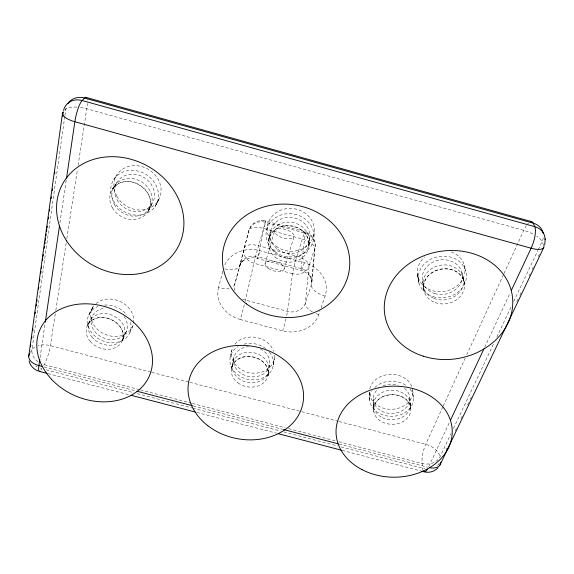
<?xml version="1.0" encoding="UTF-8"?>
<svg xmlns="http://www.w3.org/2000/svg" width="574" height="574" viewBox="0 0 574 574"><rect width="100%" height="100%" fill="white"/><g stroke="black" fill="none" stroke-linecap="round" stroke-linejoin="round"><path stroke-width="0.43" stroke-dasharray="2.87 2.15" d="M313.842 237.155L314.365 231.666M270.469 231.042L268.847 239.114C274.279 217.919 310.297 223.544 308.941 245.407L309.149 243.441A20.198 18.138 8.6 0 0 281.698 223.2A20.198 18.138 8.6 0 0 276.74 254.217A20.198 18.138 8.6 0 0 309.149 243.441M308.941 245.407L309.845 236.897M64.79 116.386L31.936 349.788L29.934 353.089M64.919 115.496L65.788 109.29A17.493 15.211 42.3 0 1 66.053 107.89M40.065 357.609L45.03 323.908M59.94 222.82L66.218 180.258M273.332 365.107L274.307 358.542L272.994 366.75M55.269 313.827L50.376 345.648A14.422 2.648 -73.2 0 1 44.184 364.684L43.416 366.033M55.814 310.29L66.275 242.242M66.814 238.705L77.411 169.768M78.093 165.348L86.782 108.78A16.897 3.659 -76.6 0 0 87.334 103.471M233.826 357.781L231.659 367.532C237.313 348.741 270.942 355.729 268.036 375.353L269.715 364.562M267.914 375.891L268.811 370.431M268.445 241.188L269.486 235.892M231.336 369.261L232.535 363.572M266.58 230.131L267.728 224.735M230.26 356.963L231.752 350.499M245.12 301.615L254.813 259.096L265.64 220.961L305.153 231.796C311.431 233.475 315.844 239.932 315.148 246.389L311.854 282.415L311.804 279.868L311.904 281.138L310.125 276.159L310.692 277.156L307.822 273.812L302.541 270.713L302.907 270.842L255.932 258.078L252.51 257.762L246.806 258.845L242.917 260.983L243.778 260.259L241.819 261.916L242.737 261.141L240.305 264.305L234.78 284.159A14.651 12.693 12.6 0 0 235.419 291.879M224.836 268.926A14.902 7.125 14.9 0 0 239.896 265.54L248.843 230.576C250.4 224.886 255.932 220.423 261.887 220.559M244.337 304.801L240.377 319.496L282.659 330.811A29.676 25.514 7.6 0 0 318.821 314.495L319.969 311.144M222.834 271.172L218.522 287.481A14.709 7.326 14.8 0 0 229.277 288.098M242.486 298.968A14.651 12.693 12.6 0 0 245.478 300.087L287.466 311.381A14.615 12.621 7.5 0 0 305.325 303.194L311.338 284.905L314.674 248.578A13.654 12.233 6.6 0 0 305.246 233.18L265.439 222.267A13.69 12.298 12.9 0 0 248.843 230.576L234.78 284.159A14.709 7.326 14.8 0 1 232.341 287.014M265.088 263.581L274.602 230.992M284.195 268.776L294.024 236.725A10.131 4.405 16.7 0 0 280.822 228.617A10.131 4.405 16.7 0 0 278.211 235.792A10.131 4.405 16.7 0 0 294.024 236.725M321.11 307.8L325.099 296.084A30.07 26.182 7.1 0 0 304.328 262.777L260.044 250.709A30.149 26.325 12.5 0 0 224.097 266.745M129.961 332.461L132.666 326.262M126.524 331.076L122.126 340.985C129.164 322.208 97.393 308.087 87.549 325.185L92.536 315.714M122.477 340.109L124.063 336.615M442.87 406.88L425.721 444.298A14.077 3.853 -77.4 0 0 422.048 463.519L422.536 468.169A14.192 3.91 -77.5 0 0 422.794 469.711M443.243 406.069L465.241 358.076M466.734 354.825L503.649 274.293M504.022 273.482L523.782 230.368A16.431 5.288 -72.2 0 1 526.329 225.726M428.742 466.59L450.052 421.129M484.693 347.256L510.193 292.869M338.847 441.758L422.048 463.519A14.106 10.834 -1.7 0 0 440.021 456.818L451.15 433.356M453.446 428.505L494.114 342.743M496.797 337.082L511.757 305.526M513.68 301.479L537.845 250.508M538.225 249.704L542.064 241.611A16.998 14.386 -18.8 0 0 543.298 237.586M446.027 450.167L447.182 447.742M455.254 430.801L456.409 428.376M461.015 418.697L462.17 416.272M467.552 404.979L468.707 402.553M470.242 399.332L471.398 396.907M516.758 301.694L517.906 299.276M519.829 295.237L520.984 292.819M529.056 275.872L530.211 273.454M532.134 269.421L533.282 266.996M538.283 256.506L539.438 254.088M156.221 204.631L158.826 199.551L157.132 202.679M92.4 308.001L88.425 315.693L93.368 306.423L90.154 312.435M87.262 325.788L89.688 321.124M148.228 211.074L152.634 202.715M150.252 207.257L147.992 211.469C160.038 191.228 126.122 169.861 112.669 188.903L117.326 181.757M155.08 206.497A24.66 21.597 30.8 0 0 135.062 170.528A24.66 21.597 30.8 0 0 113.702 201.266A24.66 21.597 30.8 0 0 155.08 206.497L158.826 199.551M112.597 189.018L114.499 186.091M113.846 179.483L117.046 174.683M64.776 110.308L65.788 109.29A17.292 6.092 11.2 0 1 77.225 107.144M263.645 220.646L265.64 220.961L265.611 221.413L257.848 256.786A14.838 13.023 12.6 0 0 239.903 265.54M261.07 220.524L264.377 220.681M46.229 369.857L133.799 392.738M137.272 393.642L191.895 407.913M192.764 408.143L280.334 431.024M283.807 431.928L337.562 445.969M341.035 446.881L422.536 468.169A14.207 10.877 -1.6 0 0 425.033 468.635M47.986 373.631L129.337 394.84M196.846 412.433L276.417 433.212M150.933 372.074L50.376 345.648A14.716 8.632 6 0 0 38.013 345.684M151.801 372.304L189.076 382.097M189.944 382.327L300.898 411.493M301.766 411.723L338.172 421.287M339.04 421.517L425.721 444.298A14.35 8.237 27 0 1 440.021 456.818M139.518 389.624L44.184 364.684A14.537 11.293 24.4 0 1 42.95 364.318M140.379 389.846L191.515 403.221M192.383 403.45L285.113 427.702M288.579 428.606L335.381 440.846M44.09 366.951L136.038 390.98M193.287 405.947L282.63 429.302M339.012 444.046L427.494 467.171M342.111 450.389L420.771 470.953M543.664 245.213L542.064 241.611A16.797 5.762 22.1 0 0 536.676 236.208M461.812 272.141L464.395 283.204C460.391 260.883 421.904 266.243 423.641 288.665M464.294 265.195L465.751 271.107M464.151 281.956L463.067 277.45L463.864 280.908M417.707 275.477L419.027 283.42L417.441 273.54L418.532 281.454M422.464 280.765L424.043 290.961L423.038 284.467L423.756 289.605M412.749 390.478L413.452 397.387M409.786 397.646L410.826 408.523M410.381 403.831L410.855 409.061C409.104 389.846 375.31 389.997 373.638 409.19L373.279 398.88M373.631 409.456L373.48 405.043L373.566 406.414M373.48 405.043L373.882 411.953M369.8 388.856A21.676 17.478 -0.7 0 1 404.074 377.757A21.676 17.478 -0.7 0 1 400.889 407.397A21.676 17.478 -0.7 0 1 369.462 391.985L369.742 400.494M369.462 391.985L369.642 398.865M451.329 251.957A23.878 20.571 -9.8 0 1 461.331 281.16A23.878 20.571 -9.8 0 1 426.238 287.804A23.878 20.571 -9.8 0 1 424.552 257.03M439.533 463.268A14.207 10.877 -1.6 0 1 435.817 466.483M41.077 370.022A14.537 2.683 -73.1 0 0 41.888 368.723A14.644 11.344 24.3 0 1 39.384 367.877M36.88 366.599A14.644 11.344 24.3 0 1 35.674 365.796M38.013 361.778A14.537 11.293 24.4 0 1 31.936 349.788A14.716 8.632 6 0 1 35.667 346.603M80.547 107.489A17.292 6.092 11.2 0 1 86.782 108.78L523.782 230.368A16.797 5.762 22.1 0 1 534.014 234.572M87.183 99.517A16.897 3.659 -76.6 0 1 87.27 100.17M240.377 319.488A29.762 25.651 12.5 0 1 218.529 287.488M318.828 314.495A14.615 7.24 18.8 0 1 316.245 313.669M312.356 311.883A14.615 7.24 18.8 0 1 305.332 303.194L309.092 265.884L314.674 248.578A13.654 6.013 17.3 0 0 302.29 239.028L263.344 228.366A13.69 6.041 16 0 0 248.843 230.576M325.099 296.084A14.802 7.039 18.7 0 1 311.338 284.905A14.802 12.951 7 0 0 301.07 268.546L305.246 233.18A13.668 0.983 -74.6 0 0 302.29 239.028L296.923 256.219A13.496 0.961 -74.7 0 0 292.568 273.705L287.466 311.381A14.386 1.091 -75.1 0 1 286.577 316.145M527.75 223.846A16.431 5.288 -72.2 0 1 528.46 223.085M304.328 262.77A15.075 1.198 -74.7 0 1 301.07 268.539L257.848 256.786A15.118 0.387 -74.8 0 0 260.044 250.709M285.974 318.771A14.386 1.091 -75.1 0 1 282.659 330.811M269.443 352.113A21.927 18.081 10.6 0 1 264.657 377.003A21.927 18.081 10.6 0 1 234.379 371.687A21.927 18.081 10.6 0 1 238.102 346.617M243.921 344.192A21.927 18.081 10.6 0 1 265.87 348.648M260.388 348.913A18.275 15.068 10.6 0 1 264.32 373.322A18.275 15.068 10.6 0 1 235.455 367.597A18.275 15.068 10.6 0 1 248.65 346.588M274.429 355.306A21.669 17.945 10.6 0 1 249.41 372.72A21.669 17.945 10.6 0 1 232.936 347.205M234.974 344.091A21.669 17.945 10.6 0 1 256.212 337.476A21.669 17.945 10.6 0 1 273.626 351.31M130.506 322.229A22.4 18.181 22.6 0 1 116.544 342.384A22.4 18.181 22.6 0 1 89.566 329.376A22.4 18.181 22.6 0 1 97.889 306.502M104.518 305.052A22.4 18.181 22.6 0 1 126.868 315.061M123.919 316.583A18.669 15.154 22.6 0 1 118.1 338.66A18.669 15.154 22.6 0 1 92.371 327.539A18.669 15.154 22.6 0 1 104.762 308.303M95.923 303.596A22.128 18.045 22.7 0 1 132.264 313.39A22.128 18.045 22.7 0 1 110.158 335.919A22.128 18.045 22.7 0 1 94.129 305.425M410.001 389.1A21.934 17.6 -0.6 0 1 392.781 416.301A21.934 17.6 -0.6 0 1 371.959 390.93M374.822 387.436A21.934 17.6 -0.6 0 1 406.579 385.828M404.505 388.39A18.282 14.666 -0.6 0 1 404.526 409.083A18.282 14.666 -0.6 0 1 378.74 409.305A18.282 14.666 -0.6 0 1 378.467 388.612M383.009 385.864A18.282 14.666 -0.6 0 1 398.334 385.147M240.85 263.157L240.305 264.327L240.85 263.157M292.568 273.705L253.816 263.186A13.525 12.011 12.9 0 1 244.007 248.169A13.532 6.228 15.9 0 1 258.415 245.722L296.923 256.219A13.489 6.199 17.3 0 1 309.092 265.884A13.496 11.946 7.3 0 1 292.568 273.705M433.255 296.722A24.194 20.764 -9.6 0 0 466.196 273.109A24.194 20.764 -9.6 0 0 427.501 261.227A24.194 20.764 -9.6 0 0 433.255 296.722M434.783 293.536A20.162 17.299 -9.6 0 0 462.185 273.805A20.162 17.299 -9.6 0 0 429.912 263.968A20.162 17.299 -9.6 0 0 434.783 293.536M433.93 298.372A20.399 17.442 -9.3 0 0 463.62 280.794A20.399 17.442 -9.3 0 0 432.394 268.144A20.399 17.442 -9.3 0 0 433.93 298.372M435.164 302.57A20.571 17.55 -9.1 0 0 464.502 284.13A20.571 17.55 -9.1 0 0 432.523 272.27A20.571 17.55 -9.1 0 0 435.164 302.57M275.14 251.857A23.957 21.582 8.6 0 0 313.626 239.093A23.957 21.582 8.6 0 0 281.131 214.956A23.957 21.582 8.6 0 0 275.14 251.857M277.629 249.216A19.968 17.988 8.6 0 0 309.673 238.511A19.968 17.988 8.6 0 0 282.544 218.45A19.968 17.988 8.6 0 0 277.629 249.216M275.262 257.224A20.37 18.246 8.6 0 0 308.582 247.99A20.37 18.246 8.6 0 0 282.085 226.35A20.37 18.246 8.6 0 0 275.262 257.224M276.166 246.253A23.649 21.374 8.5 0 0 314.157 233.582A23.649 21.374 8.5 0 0 282.092 209.704A23.649 21.374 8.5 0 0 276.166 246.253M117.204 199.982A20.549 17.995 30.8 0 0 151.687 204.272A20.549 17.995 30.8 0 0 134.94 174.324A20.549 17.995 30.8 0 0 117.204 199.982M114.405 204.473A20.793 18.153 30.5 0 0 149.297 208.821A20.793 18.153 30.5 0 0 132.307 178.593A20.793 18.153 30.5 0 0 114.405 204.473M112.447 207.881A20.965 18.268 30.3 0 0 147.633 212.028A20.965 18.268 30.3 0 0 130.233 181.693A20.965 18.268 30.3 0 0 112.447 207.881M116.866 196.251A24.33 21.389 31.1 0 0 157.699 201.402A24.33 21.389 31.1 0 0 137.997 165.807A24.33 21.389 31.1 0 0 116.866 196.251M238.239 378.108A18.468 15.168 10.5 0 0 268.532 371.809A18.468 15.168 10.5 0 0 244.94 352.687A18.468 15.168 10.5 0 0 238.239 378.108M237.909 382.829A18.612 15.233 10.5 0 0 268.008 375.489A18.612 15.233 10.5 0 0 243.39 357.014A18.612 15.233 10.5 0 0 237.909 382.829M91.711 336.665A18.87 15.254 22.4 0 0 123.396 337.986A18.87 15.254 22.4 0 0 104.741 313.605A18.87 15.254 22.4 0 0 91.711 336.665M90.226 341.358A19.021 15.326 22.4 0 0 121.946 341.358A19.021 15.326 22.4 0 0 101.885 317.487A19.021 15.326 22.4 0 0 90.226 341.358M382.406 417.635A18.476 14.759 -0.5 0 0 410.424 405.208A18.476 14.759 -0.5 0 0 383.037 392.071A18.476 14.759 -0.5 0 0 382.406 417.635M382.32 422.034A18.619 14.824 -0.4 0 0 410.848 409.987A18.619 14.824 -0.4 0 0 383.568 396.369A18.619 14.824 -0.4 0 0 382.32 422.034M268.539 268.546A9.909 4.657 16.7 0 0 284.094 269.177A9.909 4.657 16.7 0 0 271.272 260.948A9.909 4.657 16.7 0 0 268.539 268.546"/><path stroke-width="0.86" d="M62.487 113.437L28.736 356.16M30.522 346.66L30.766 344.888M31.635 338.689L31.879 336.916M32.747 330.71L32.991 328.938M35.093 313.878L35.344 312.105M36.205 305.899L36.449 304.127M36.822 301.472L37.073 299.7M38.551 289.066L38.802 287.294M39.663 281.088L39.915 279.316M40.776 273.116L41.027 271.344M41.393 268.682L41.644 266.91M42.505 260.711L42.756 258.939M43.122 256.277L43.373 254.504M44.234 248.305L44.485 246.533M44.851 243.871L45.102 242.099M45.346 240.327L45.597 238.554M45.963 235.9L46.214 234.127M46.58 231.466L46.831 229.693M47.075 227.921L47.326 226.149M48.309 219.06L48.56 217.288M49.421 211.081L49.673 209.309M51.151 198.676L51.402 196.904M52.263 190.704L52.514 188.932M54.616 173.865L54.86 172.092M62.645 116.271L63.262 111.837A17.45 6.192 11.1 0 0 74.857 121.731L531.129 248.219A16.947 5.855 22.2 0 0 543.858 245.744M39.8 359.381L38.889 365.588A14.537 2.683 -73.1 0 0 39.943 371.227M45.296 322.136L59.553 225.482M66.484 178.485L74.857 121.731A17.033 3.724 -76.6 0 1 82.139 100.515L84.522 98.039A16.897 3.659 -76.6 0 1 86.545 97.724M544.704 244.954L545.235 238.784M450.439 420.319L483.932 348.877M511.334 290.43L531.129 248.219A16.56 5.381 -72.2 0 0 534.738 226.637L533.196 223.157A16.431 5.288 -72.2 0 0 530.476 221.729M439.957 465.048L543.6 247.86M437.933 467.91C434.791 471.319 429.955 472.825 425.406 472.108M39.326 371.378L47.118 373.409M131.073 395.292L195.117 411.981M42.354 366.492L38.889 365.588A14.831 8.753 5.8 0 1 29.532 353.749M136.906 391.21L192.419 405.725M283.499 429.531L338.151 443.817M278.146 433.664L341.25 450.159M421.639 471.175L424.229 471.857M85.756 97.307L531.624 221.629M38.121 371.005C33.773 369.312 30.056 365.616 29.138 360.96M543.191 233.216A16.998 14.386 -18.8 0 0 533.196 223.157L84.522 98.039A17.493 15.211 42.3 0 0 67.761 103.808M545.042 239.71A17.141 14.479 -18.6 0 0 534.738 226.637L82.139 100.515A17.643 15.319 42 0 0 63.527 110.438M427.458 469.123A14.192 3.91 -77.5 0 1 423.232 470.931M440.703 462.149A14.465 8.345 27.2 0 1 429.374 467.638M423.311 356.181A64.46 54.293 -8.4 0 0 512.309 295.775A64.46 54.293 -8.4 0 0 409.922 263.107A64.46 54.293 -8.4 0 0 423.311 356.181M246.468 303.89A63.858 56.525 8.7 0 0 349.085 271.172A63.858 56.525 8.7 0 0 262.684 207.329A63.858 56.525 8.7 0 0 246.468 303.89M362.015 469.632A58.11 45.525 -0.1 0 0 452.14 434.468A58.11 45.525 -0.1 0 0 368.271 390.93A58.11 45.525 -0.1 0 0 362.015 469.632M51.524 379.271A59.416 47.125 21.9 0 0 149.606 375.389A59.416 47.125 21.9 0 0 82.778 303.868A59.416 47.125 21.9 0 0 51.524 379.271M207.888 425.757A58.117 46.824 10.5 0 0 302.512 405.244A58.117 46.824 10.5 0 0 227.01 346.89A58.117 46.824 10.5 0 0 207.888 425.757M66.641 240.915A65.766 56.632 29.4 0 0 176.814 249.145A65.766 56.632 29.4 0 0 117.24 156.874A65.766 56.632 29.4 0 0 66.641 240.915"/></g></svg>
